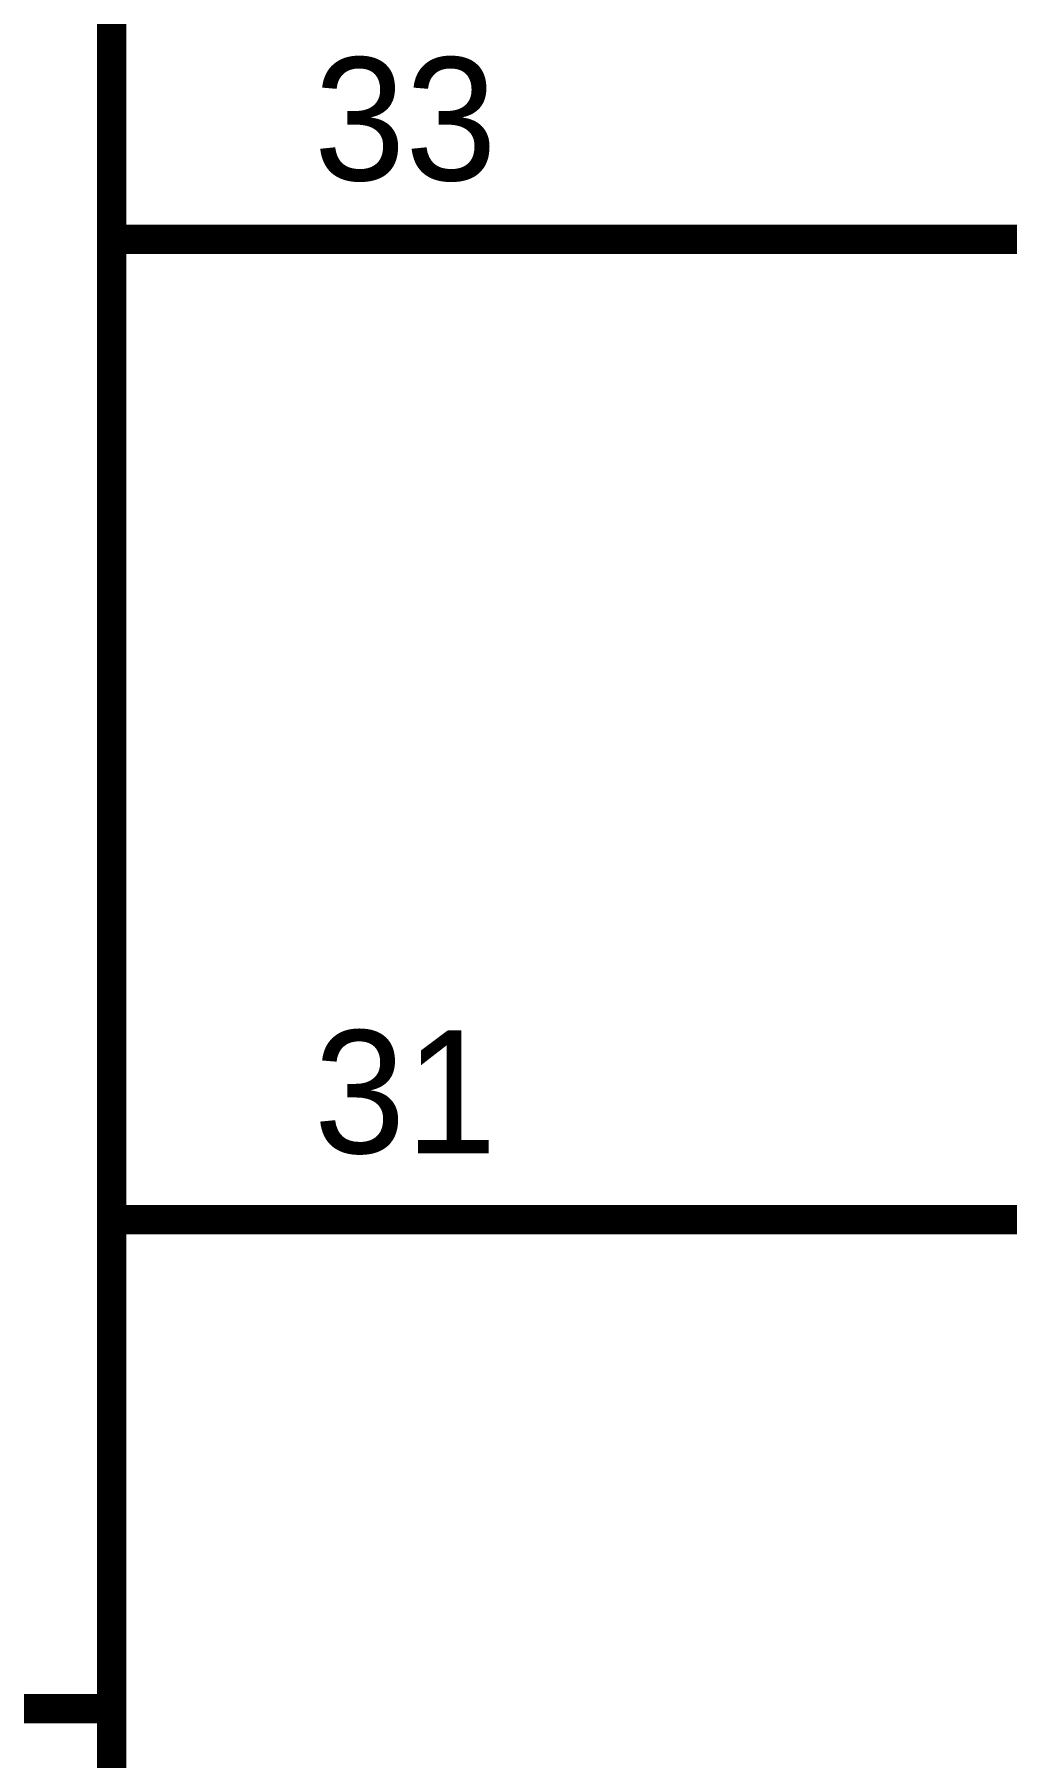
# Model space of a CAD drawing. Header units: inches. Extents: x 0 to 841, y 0 to 594.
# Drawn here: x 664.22 to 674.14, y 461.99 to 479.57 of the extents above; entities that cross this region are included whole.
import ezdxf

# ---------------------------------------------------------------- set-up
doc = ezdxf.new("R2010")
doc.units = ezdxf.units.IN
doc.layers.add('Sheet', color=255, linetype='Continuous')

msp = doc.modelspace()

# ---------------------------------------------------------------- linework, layer by layer
at = {"layer": 'Sheet'}
msp.add_lwpolyline([(625.001, 519.972, 0.3, 0.3, 0), (665.008, 519.972, 0.3, 0.3, 0), (665.008, 344.976, 0.3, 0.3, 0), (625.001, 344.976, 0.3, 0.3, 0), (625.001, 519.972, 0.3, 0.3, 0)], format="xyseb", close=True, dxfattribs=at)
for points in [[(665.008, 477.484, 0.3, 0.3, 0), (670.025, 477.484, 0.3, 0.3, 0)], [(717.505, 477.484, 0.3, 0.3, 0), (675.016, 477.484, 0.3, 0.3, 0), (670.025, 477.484, 0.3, 0.3, 0)], [(665.008, 467.476, 0.3, 0.3, 0), (670.025, 467.476, 0.3, 0.3, 0)], [(717.505, 467.476, 0.3, 0.3, 0), (675.016, 467.476, 0.3, 0.3, 0), (670.025, 467.476, 0.3, 0.3, 0)], [(652.517, 462.485, 0.3, 0.3, 0), (665.008, 462.485, 0.3, 0.3, 0)]]:
    msp.add_lwpolyline(points, format="xyseb", dxfattribs=at)

# ---------------------------------------------------------------- texts
for s, p in [('33', (667.072, 478.085)), ('31', (667.072, 468.155))]:
    msp.add_text(s, height=1.2543, dxfattribs=at).set_placement(p)

doc.saveas('drawing.dxf')
